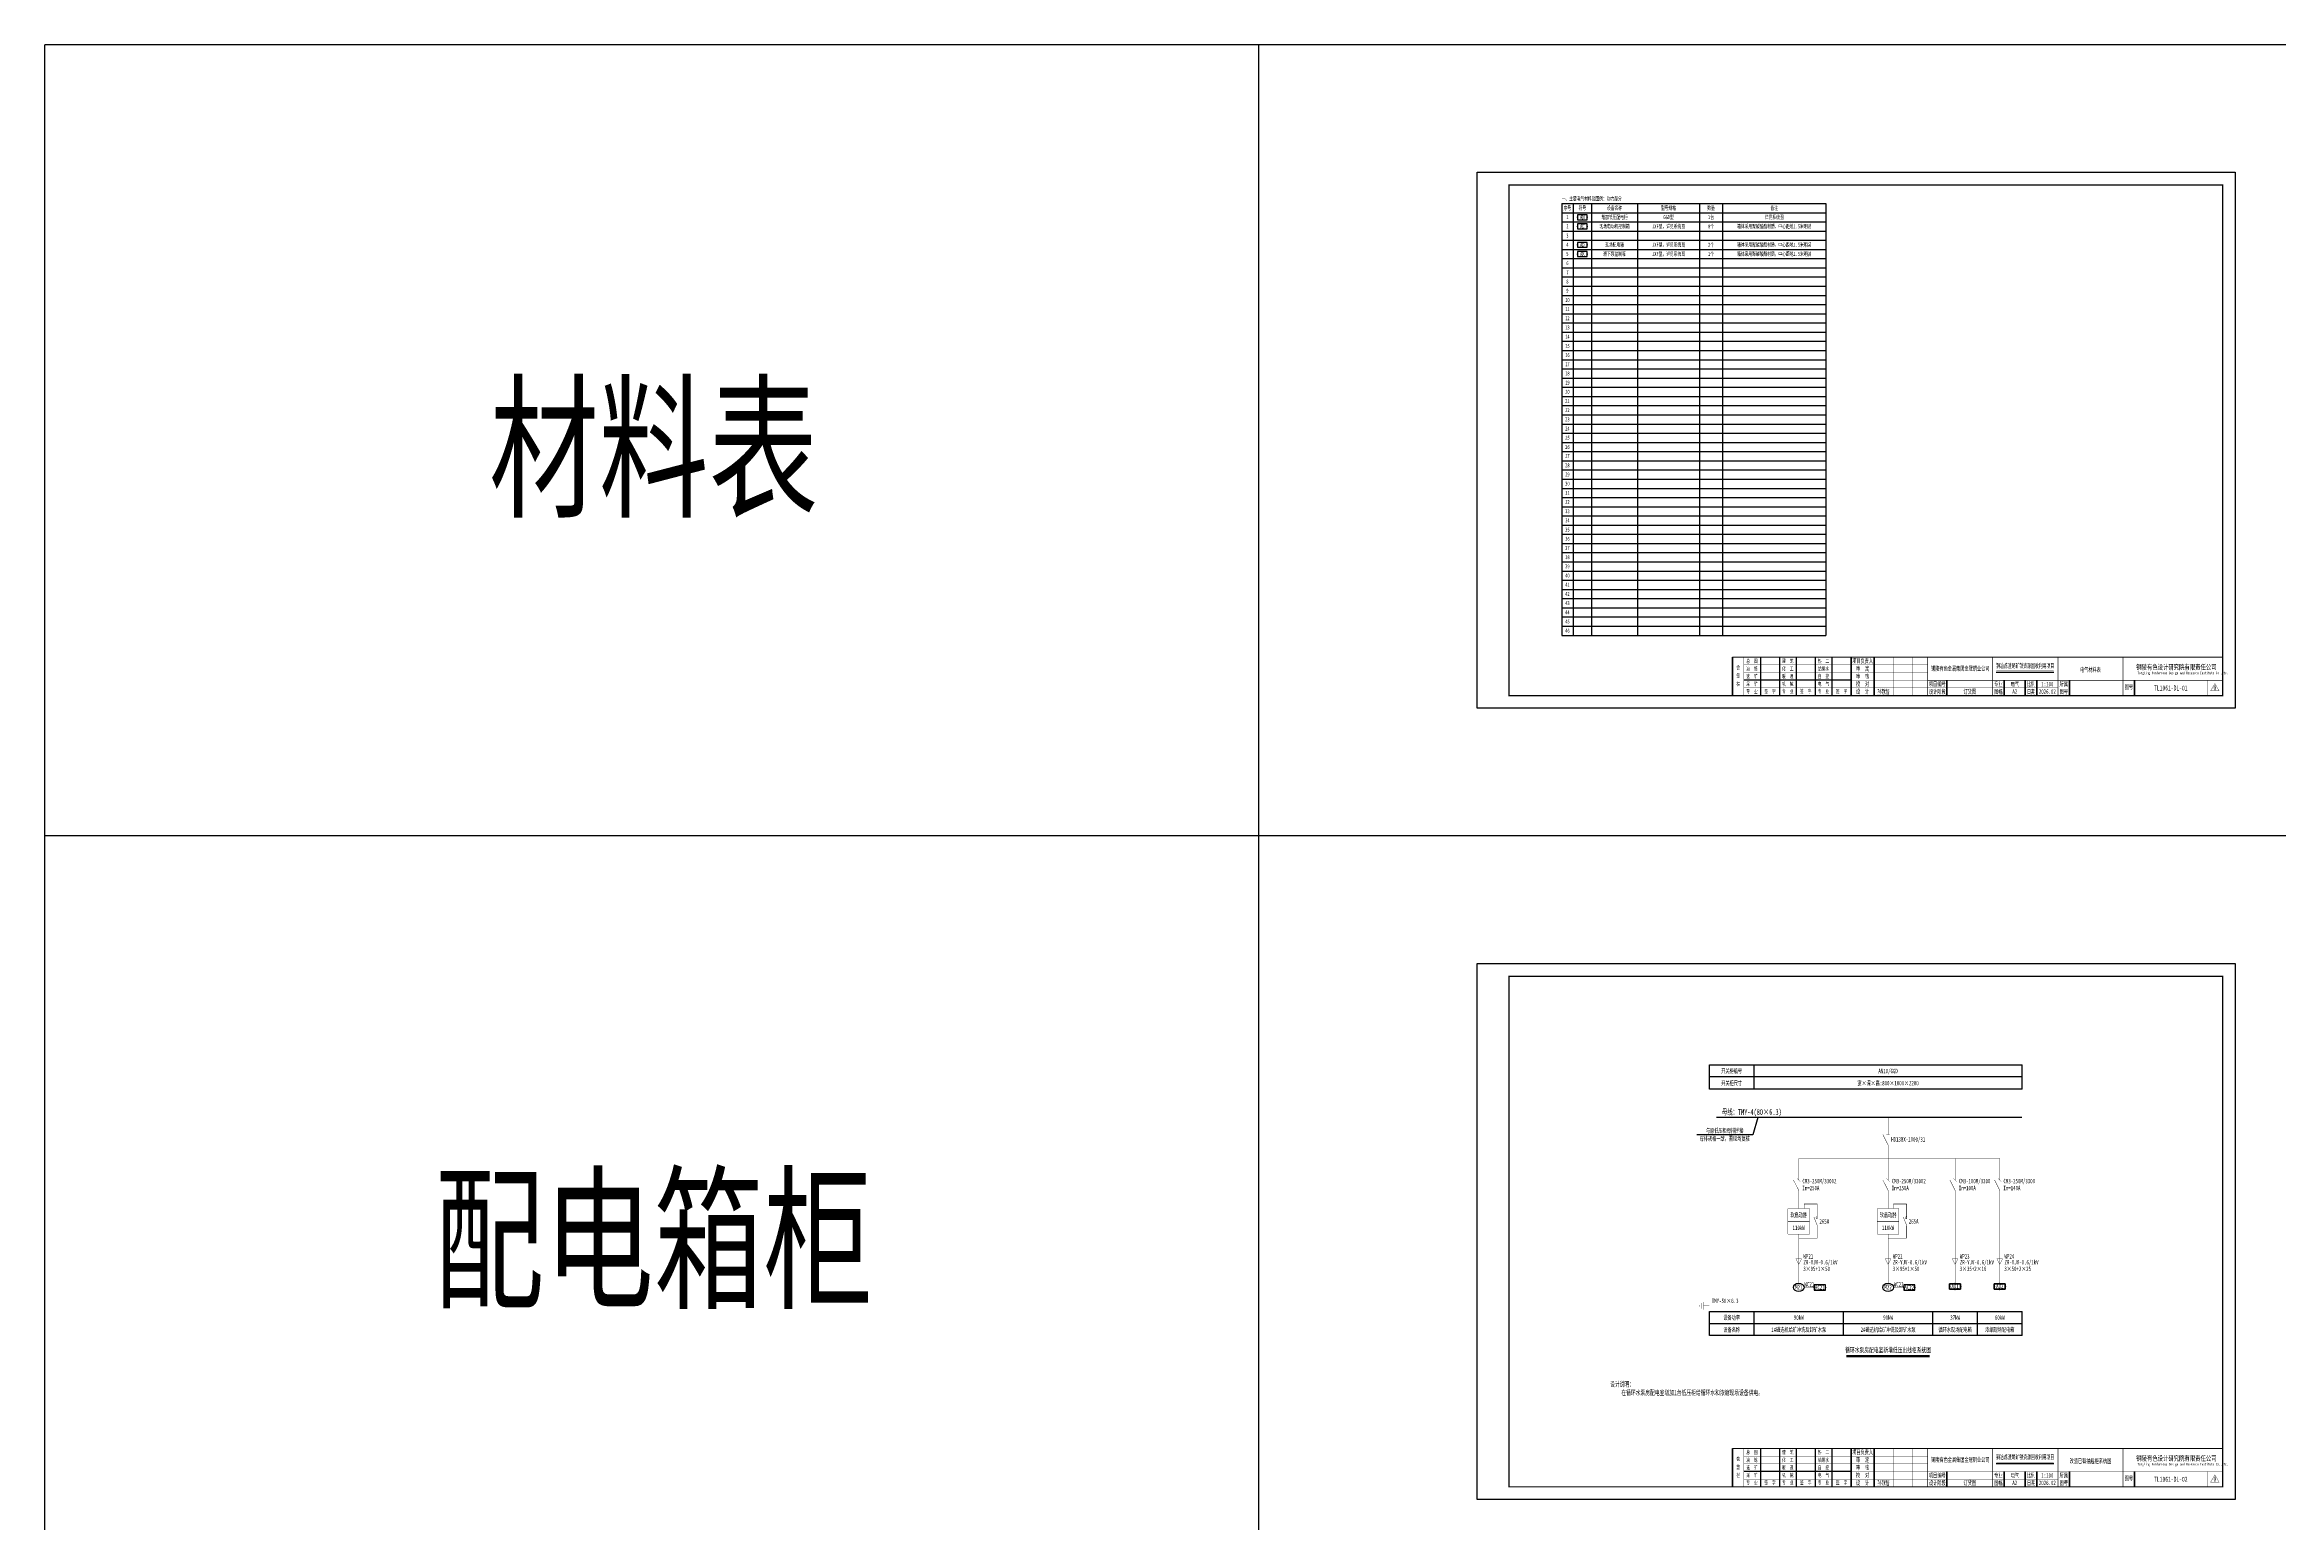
# Model space of a CAD drawing. Header units: millimetres. Extents: x 401220 to 2750366, y -101310 to 943175.
# Drawn here: x 1079541 to 1254591, y 698162 to 814022 of the extents above; entities that cross this region are included whole.
import ezdxf
from ezdxf.enums import TextEntityAlignment as Align

# ---------------------------------------------------------------- set-up
doc = ezdxf.new("R2010")
doc.units = ezdxf.units.MM
doc.linetypes.add('常规', pattern=[20, 10, 0, 10])
for name, color, linetype in [('BXT', 7, 'Continuous'), ('TEXT', 4, 'Continuous'), ('动力平面导线层', 3, '常规'), ('图框', 7, 'Continuous'), ('文字', 7, 'Continuous'), ('标注-照明', 7, 'Continuous'), ('照明平面导线层', 3, 'Continuous'), ('照明平面设备层', 1, 'Continuous'), ('电辅助1', 7, 'Continuous')]:
    doc.layers.add(name, color=color, linetype=linetype)
for name, color, linetype, lineweight in [('CAXA0层', 7, 'Continuous', 25), ('ELEMENT', 3, 'Continuous', 30), ('SW', 8, 'Continuous', 20)]:
    doc.layers.add(name, color=color, linetype=linetype, lineweight=lineweight)
doc.styles.add('HZ', font='simsun.ttf', dxfattribs={"width": 0.75})
doc.styles.add('IDQSTYLE', font='NSimSun.ttf', dxfattribs={"width": 0.7})
doc.styles.get("Standard").update_dxf_attribs({"font": 'arial.ttf', "bigfont": 'hzdx.shx'})
doc.styles.add('标准', font='NSimSun.ttf', dxfattribs={"width": 0.667})

# ---------------------------------------------------------------- blocks, each defined once
blk = doc.blocks.new('PLA1')
at = {"color": 0, "linetype": 'ByBlock', "lineweight": -2}
for p, q in [((-500, 500), (-500, 0)), ((500, 500), (-500, 500)), ((-500, 0), (500, 0)), ((500, 0), (500, 500))]:
    blk.add_line(p, q, dxfattribs=at)
for p in [(-500, 250), (0, 500), (0, 0), (500, 250)]:
    blk.add_point(p, dxfattribs=at)
blk = doc.blocks.new('3')
at = {"layer": 'TEXT', "color": 7, "lineweight": 25, "style": 'HZ', "width": 0.75}
for s, height, p in [('铜陵有色设计研究院有限责任公司', 400, (221501, 249018)), ('Tongling Nonferrous Design and Research Institute Co.,Ltd.', 200, (221613, 248659))]:
    blk.add_text(s, height=height, dxfattribs=at).set_placement(p)
blk = doc.blocks.new('铜陵有色图签02')
at = {"layer": '图框', "linetype": 'Continuous', "lineweight": 50}
for p, q in [((-38401, 3003), (-38401, 1)), ((-29100, 3001), (-29100, 0))]:
    blk.add_line(p, q, dxfattribs=at)
at = {"layer": '图框', "color": 7, "linetype": 'Continuous', "lineweight": 25}
for p, q in [((-36201, 3010), (-36201, 9)), ((-34701, 3010), (-34701, 9)), ((-33401, 3017), (-33401, 16)), ((-31901, 3017), (-31901, 16)), ((-30601, 3017), (-30601, 16)), ((-29100, 1201), (-37501, 1201))]:
    blk.add_line(p, q, dxfattribs=at)
at = {"layer": '图框', "color": 7, "linetype": 'Continuous', "lineweight": 35}
for p, q in [((-27300, 3001), (-27300, 1)), ((-21600, 1197), (-21600, -3)), ((-17100, 1200), (-17100, 0)), ((-15450, 0), (-15450, 1200)), ((-14550, 1200), (-14550, 0)), ((-12000, 1201), (-12000, 1)), ((-6900, 1202), (-6900, 2))]:
    blk.add_line(p, q, dxfattribs=at)
at = {"layer": '图框', "lineweight": 25}
blk.add_line((-17723, 1830), (-13223, 1830), dxfattribs=at)
at = {"layer": '图框', "lineweight": 70, "const_width": 70}
blk.add_lwpolyline([(-17980, 3001), (0, 3001), (-38401, 3001)], dxfattribs=at)
at = {"layer": '图框', "color": 7, "linetype": 'Continuous', "lineweight": 25, "const_width": 25}
for points in [[(-37501, 3000), (-37501, 0)], [(-23100, 2401), (-37501, 2401)], [(-23100, 1801), (-37501, 1801)], [(-25800, 3001), (-25800, 1)], [(-24300, 3001), (-24300, 1)], [(-12900, 600), (-18000, 600), (-37501, 600)], [(-23100, 1201), (-29100, 1201)], [(-602, 943), (-932, 371), (-272, 371), (-602, 943)]]:
    blk.add_lwpolyline(points, dxfattribs=at)
at = {"layer": '图框', "linetype": 'Continuous', "lineweight": 50, "const_width": 50}
for points in [[(-23100, 3001), (-23100, 1)], [(-18000, 3000), (-18000, 0)]]:
    blk.add_lwpolyline(points, dxfattribs=at)
at = {"layer": '图框', "lineweight": 25, "const_width": 35}
blk.add_lwpolyline([(-17723, 1930), (-13223, 1930)], dxfattribs=at)
at = {"layer": '图框', "lineweight": 50, "const_width": 50}
for points in [[(-12900, 3001), (-12900, 1)], [(-7800, 3001), (-7800, 1)], [(0, 3000), (0, 0)], [(-23100, 1200), (0, 1200)]]:
    blk.add_lwpolyline(points, dxfattribs=at)
at = {"layer": '图框', "linetype": 'Continuous', "lineweight": 70, "const_width": 70}
blk.add_lwpolyline([(-38401, 1), (0, 0)], dxfattribs=at)
at = {"layer": '图框', "color": 7, "linetype": 'Continuous', "lineweight": 35, "const_width": 25}
blk.add_lwpolyline([(-1200, 1201), (-1200, 0)], dxfattribs=at)
at = {"layer": '图框', "lineweight": 25}
blk.add_blockref('3', (-228268, -246986), dxfattribs=at)
at = {"layer": 'TEXT', "color": 7, "lineweight": 25, "style": '标准', "width": 0.667}
for s, height, p in [('会', 300, (-37942, 2054)), ('冶  炼', 300, (-36862, 1955)), ('总  图', 300, (-36862, 2555)), ('建  筑', 300, (-34062, 2562)), ('化  工', 300, (-34062, 1962)), ('给排水', 300, (-31262, 1962)), ('热  工', 300, (-31262, 2562)), ('项目负责人', 350, (-28197, 2541)), ('审  定', 350, (-28197, 1941)), ('栏', 300, (-37942, 754)), ('签', 300, (-37942, 1404)), ('采  矿', 300, (-36862, 754)), ('选  矿', 300, (-36862, 1355)), ('专  业', 300, (-36862, 170)), ('签  字', 300, (-35449, 170)), ('机  械', 300, (-34062, 761)), ('专  业', 300, (-34062, 177)), ('暖  通', 300, (-34062, 1362)), ('签  字', 300, (-32649, 177)), ('专  业', 300, (-31262, 177)), ('电  气', 300, (-31262, 761)), ('自  控', 300, (-31262, 1362)), ('签  字', 300, (-29849, 177)), ('校  对', 350, (-28197, 741)), ('设  计', 350, (-28197, 139)), ('审  核', 350, (-28197, 1341)), ('项目编号', 350, (-22343, 730)), ('设计阶段', 350, (-22343, 130)), ('专业', 350, (-17559, 730)), ('图幅', 350, (-17559, 130)), ('比例', 350, (-15009, 730)), ('日期', 350, (-15009, 130)), ('所属', 350, (-12438, 730)), ('图号', 350, (-12438, 130)), ('图号', 350, (-7339, 495))]:
    blk.add_text(s, height=height, dxfattribs=at).set_placement(p, align=Align.CENTER)
blk = doc.blocks.new('$element$00000390')
at = {"const_width": 0.0233}
for points in [[(0, 0), (0, -0.38)], [(-0.25, -0.38), (0.25, -0.38)], [(-0.19, -0.5), (0.19, -0.5)], [(-0.06, -0.63), (0.06, -0.63)]]:
    blk.add_lwpolyline(points, dxfattribs=at)
blk.add_attdef('S', (0, 0), '', height=0.00000667)
blk = doc.blocks.new('1107AA')
at = {"color": 3, "linetype": 'Continuous'}
for points, const_width in [([(0, -7.5), (-3.8, 0)], 0.3), ([(1.2, 1.2), (-1.2, -1.2)], 0.1), ([(-1.2, 1.2), (1.2, -1.2)], 0.1)]:
    blk.add_lwpolyline(points, dxfattribs=dict(at, const_width=const_width))
blk = doc.blocks.new('0208D')
at = {"color": 3, "linetype": 'Continuous', "const_width": 0.3}
blk.add_lwpolyline([(0, -7.5), (0, 0)], dxfattribs=at)
blk.add_lwpolyline([(0, -7.5), (2.5, -2.5), (-2.5, -2.5)], close=True, dxfattribs=at)
blk = doc.blocks.new('GGF')
at = {"layer": '照明平面导线层', "color": 3, "linetype": '常规', "lineweight": 25, "ltscale": 2, "const_width": 30}
for points in [[(0, 0), (0, -365)], [(0, -1065), (-261, -402)], [(0, -365), (0, -544)], [(0, -1065), (0, -1429)]]:
    blk.add_lwpolyline(points, dxfattribs=at)
blk.add_lwpolyline([(0, -544, -1.1220072), (0, -365, -1.343832)], format="xyb", dxfattribs=at)
blk = doc.blocks.new('JJ')
at = {"color": 3, "linetype": 'Continuous', "const_width": 32.4}
blk.add_lwpolyline([(0, -810), (-410, 0)], dxfattribs=at)
at = {"color": 3, "const_width": 30}
blk.add_lwpolyline([(-135, 0), (135, 0)], dxfattribs=at)

msp = doc.modelspace()

# ---------------------------------------------------------------- linework, layer by layer
at = {"color": 3}
for p, q in [((1079541.26295, 628021.73148), (1079541.26295, 814021.73148)), ((1608777.09319, 814021.73148), (1079541.26295, 814021.73148)), ((1174619.64575, 814021.73148), (1174619.64575, 628021.73148)), ((1608777.09319, 752021.73148), (1079541.26295, 752021.73148))]:
    msp.add_line(p, q, dxfattribs=at)
for p, q in [((1213735.30158, 729971.62183), (1213337.866, 728614.69598)), ((1213337.866, 728614.69598), (1208952.12253, 728614.69598))]:
    msp.add_line(p, q)
at = {"layer": 'CAXA0层', "color": 2, "linetype": 'Continuous', "lineweight": 40}
msp.add_line((1220692.65203, 711284.3038), (1227198.94261, 711284.3038), dxfattribs=at)
at = {"layer": 'CAXA0层', "color": 2, "linetype": 'Continuous', "lineweight": 0}
msp.add_line((1220692.65203, 711218.82087), (1227198.94261, 711218.82087), dxfattribs=at)
at = {"layer": '动力平面导线层', "color": 0, "linetype": 'ByBlock'}
for p, q in [((1209945.79732, 732187.54739), (1209945.79732, 734087.54739)), ((1209945.79732, 734087.54739), (1234445.79584, 734087.54739)), ((1213445.79732, 732187.54739), (1213445.79732, 734087.54739)), ((1234445.79584, 732187.54739), (1234445.79584, 734087.54739)), ((1234445.79584, 733137.54739), (1209945.79732, 733137.54739)), ((1234445.79584, 732187.54739), (1209945.79732, 732187.54739)), ((1209945.79732, 714768.78721), (1234445.79436, 714768.78721)), ((1209945.79732, 712868.78721), (1209945.79732, 714768.78721)), ((1213445.79732, 712868.78721), (1213445.79732, 714768.78721)), ((1213445.79732, 712868.78721), (1213445.79732, 714768.78721)), ((1220445.79732, 712868.7894), (1220445.79732, 714768.7894)), ((1220445.79732, 712868.78721), (1220445.79732, 714768.78721)), ((1227445.79584, 712868.78502), (1227445.79584, 714768.78502)), ((1227445.79732, 712868.78502), (1227445.79732, 714768.78502)), ((1230945.79584, 712868.78282), (1230945.79584, 714768.78282)), ((1230945.79732, 712868.78282), (1230945.79732, 714768.78282)), ((1234445.79436, 712868.78063), (1234445.79436, 714768.78063)), ((1234445.79584, 712868.78063), (1234445.79584, 714768.78063)), ((1209945.79732, 713818.78721), (1234445.79436, 713818.78721)), ((1234445.79436, 712868.78721), (1209945.79732, 712868.78721))]:
    msp.add_line(p, q, dxfattribs=at)
at = {"layer": '动力平面导线层', "color": 3, "linetype": 'ByBlock', "lineweight": 20, "ltscale": 2, "const_width": 84}
msp.add_lwpolyline([(1234445.79584, 729971.63789), (1210499.32601, 729971.61932)], dxfattribs=at)
at = {"layer": '图框', "linetype": 'Continuous', "lineweight": 100, "const_width": 100}
for points in [[(1194245.79658, 763021.73148), (1250145.79658, 763021.73148), (1250145.79658, 803021.73148), (1194245.79658, 803021.73148)], [(1194245.79658, 701021.73148), (1250145.79658, 701021.73148), (1250145.79658, 741021.73148), (1194245.79658, 741021.73148)]]:
    msp.add_lwpolyline(points, close=True, dxfattribs=at)
at = {"layer": '文字', "color": 3, "linetype": 'ByBlock', "lineweight": 25, "const_width": 30}
for points in [[(1232695.77737, 726752.87675), (1216945.75043, 726752.86395)], [(1216945.75043, 725058.16767), (1216945.75043, 726752.86395)], [(1223945.75043, 725058.16987), (1223945.75043, 726752.86615)], [(1229195.77737, 725058.18421), (1229195.77737, 726752.86723)], [(1232695.77737, 725058.18202), (1232695.77737, 726752.86503)], [(1216945.77737, 724247.80936), (1216945.77737, 722825.14617)], [(1217370.77731, 722825.14617), (1217370.77737, 723196.64281)], [(1217370.77737, 723180.8119), (1218398.62317, 723180.81174)], [(1218398.62317, 723180.81174), (1218398.64779, 722558.46115)], [(1223945.77737, 724247.81156), (1223945.77737, 722825.14836)], [(1224370.77731, 722825.14836), (1224370.77737, 723196.645)], [(1224370.77737, 723180.81409), (1225398.62317, 723180.81393)], [(1225398.62317, 723180.81393), (1225398.64779, 722558.46334)], [(1229195.80807, 724247.82966), (1229195.80807, 716938.58542)], [(1232695.80807, 724247.82747), (1232695.80807, 716938.58322)], [(1216945.77737, 720825.14617), (1216945.77737, 716938.56511)], [(1216945.8266, 720506.93802), (1218398.67241, 720506.93779)], [(1218398.64779, 721129.28838), (1218398.67241, 720506.93779)], [(1223945.77737, 720825.14836), (1223945.77737, 716938.56731)], [(1223945.8266, 720506.94021), (1225398.67241, 720506.93998)], [(1225398.64779, 721129.29058), (1225398.67241, 720506.93998)], [(1217390.72633, 716642.65459), (1218166.9596, 716642.68529)], [(1224390.72633, 716642.65678), (1225166.9596, 716642.68749)]]:
    msp.add_lwpolyline(points, dxfattribs=at)
at = {"layer": '标注-照明', "color": 1, "linetype": 'ByBlock', "lineweight": 30, "ltscale": 100, "extrusion": (0, 0, -1)}
for centre in [(1216945.77737, 716642.65459), (1223945.77737, 716642.65678)]:
    msp.add_ellipse(centre, major_axis=(444.94896, 0), ratio=0.665043753, dxfattribs=at)
at = {"layer": '照明平面导线层', "color": 3, "linetype": 'ByBlock', "lineweight": 25, "ltscale": 2, "const_width": 30}
for points in [[(1223945.75043, 729971.59049), (1223945.75043, 728623.07981)], [(1223945.75043, 727812.70974), (1223945.75043, 726752.84583)]]:
    msp.add_lwpolyline(points, dxfattribs=at)
at = {"layer": '照明平面导线层', "color": 4, "linetype": 'ByBlock', "lineweight": 25, "ltscale": 2, "const_width": 30}
for points in [[(1216095.77737, 722825.14617), (1216095.77737, 720825.14617)], [(1216095.77737, 722825.14617), (1217795.77737, 722825.14617)], [(1216095.77737, 721825.14617), (1217795.77737, 721825.14617)], [(1217795.77737, 722825.14617), (1217795.77737, 720825.14617)], [(1223095.77737, 722825.14836), (1223095.77737, 720825.14836)], [(1223095.77737, 722825.14836), (1224795.77737, 722825.14836)], [(1223095.77737, 721825.14836), (1224795.77737, 721825.14836)], [(1224795.77737, 722825.14836), (1224795.77737, 720825.14836)], [(1216095.77737, 720825.14617), (1217795.77737, 720825.14617)], [(1223095.77737, 720825.14836), (1224795.77737, 720825.14836)]]:
    msp.add_lwpolyline(points, dxfattribs=at)
at = {"layer": '照明平面设备层', "color": 0}
for p, q in [((1198375.09472, 801578.36643), (1198375.09472, 767738.36643)), ((1198375.09472, 801578.36643), (1219075.09472, 801578.36643)), ((1198375.09472, 800858.36643), (1219075.09472, 800858.36643)), ((1198375.09472, 800138.36643), (1219075.09472, 800138.36643)), ((1199275.09472, 801578.36643), (1199275.09472, 767738.36643)), ((1200715.09472, 801578.36643), (1200715.09472, 767738.36643)), ((1204315.09472, 801578.36643), (1204315.09472, 767738.36643)), ((1209175.09472, 801578.36643), (1209175.09472, 767738.36643)), ((1210975.09472, 801578.36643), (1210975.09472, 767738.36643)), ((1219075.09472, 801578.36643), (1219075.09472, 767738.36643)), ((1198375.09472, 799418.36643), (1219075.09472, 799418.36643)), ((1198375.09472, 798698.36643), (1219075.09472, 798698.36643)), ((1198375.09472, 797978.36643), (1219075.09472, 797978.36643)), ((1198375.09472, 797258.36643), (1219075.09472, 797258.36643)), ((1198375.09472, 796538.36643), (1219075.09472, 796538.36643)), ((1198375.09472, 795818.36643), (1219075.09472, 795818.36643)), ((1198375.09472, 795098.36643), (1219075.09472, 795098.36643)), ((1198375.09472, 794378.36643), (1219075.09472, 794378.36643)), ((1198375.09472, 793658.36643), (1219075.09472, 793658.36643)), ((1198375.09472, 792938.36643), (1219075.09472, 792938.36643)), ((1198375.09472, 792218.36643), (1219075.09472, 792218.36643)), ((1198375.09472, 791498.36643), (1219075.09472, 791498.36643)), ((1198375.09472, 790778.36643), (1219075.09472, 790778.36643)), ((1198375.09472, 790058.36643), (1219075.09472, 790058.36643)), ((1198375.09472, 789338.36643), (1219075.09472, 789338.36643)), ((1198375.09472, 788618.36643), (1219075.09472, 788618.36643)), ((1198375.09472, 787898.36643), (1219075.09472, 787898.36643)), ((1198375.09472, 787178.36643), (1219075.09472, 787178.36643)), ((1198375.09472, 786458.36643), (1219075.09472, 786458.36643)), ((1198375.09472, 785738.36643), (1219075.09472, 785738.36643)), ((1198375.09472, 785018.36643), (1219075.09472, 785018.36643)), ((1198375.09472, 784298.36643), (1219075.09472, 784298.36643)), ((1198375.09472, 783578.36643), (1219075.09472, 783578.36643)), ((1198375.09472, 782858.36643), (1219075.09472, 782858.36643)), ((1198375.09472, 782138.36643), (1219075.09472, 782138.36643)), ((1198375.09472, 781418.36643), (1219075.09472, 781418.36643)), ((1198375.09472, 780698.36643), (1219075.09472, 780698.36643)), ((1198375.09472, 779978.36643), (1219075.09472, 779978.36643)), ((1198375.09472, 779258.36643), (1219075.09472, 779258.36643)), ((1198375.09472, 778538.36643), (1219075.09472, 778538.36643)), ((1198375.09472, 777818.36643), (1219075.09472, 777818.36643)), ((1198375.09472, 777098.36643), (1219075.09472, 777098.36643)), ((1198375.09472, 776378.36643), (1219075.09472, 776378.36643)), ((1198375.09472, 775658.36643), (1219075.09472, 775658.36643)), ((1198375.09472, 774938.36643), (1219075.09472, 774938.36643)), ((1198375.09472, 774218.36643), (1219075.09472, 774218.36643)), ((1198375.09472, 773498.36643), (1219075.09472, 773498.36643)), ((1198375.09472, 772778.36643), (1219075.09472, 772778.36643)), ((1198375.09472, 772058.36643), (1219075.09472, 772058.36643)), ((1198375.09472, 771338.36643), (1219075.09472, 771338.36643)), ((1198375.09472, 770618.36643), (1219075.09472, 770618.36643)), ((1198375.09472, 769898.36643), (1219075.09472, 769898.36643)), ((1198375.09472, 769178.36643), (1219075.09472, 769178.36643)), ((1198375.09472, 768458.36643), (1219075.09472, 768458.36643)), ((1198375.09472, 767738.36643), (1219075.09472, 767738.36643))]:
    msp.add_line(p, q, dxfattribs=at)
at = {"layer": '照明平面设备层', "color": 0, "lineweight": -3, "ltscale": 100}
for points in [[(1191745.79658, 804021.73148), (1251145.79658, 804021.73148), (1251145.79658, 762021.73148), (1191745.79658, 762021.73148)], [(1191745.79658, 742021.73148), (1251145.79658, 742021.73148), (1251145.79658, 700021.73148), (1191745.79658, 700021.73148)]]:
    msp.add_lwpolyline(points, close=True, dxfattribs=at)

# ---------------------------------------------------------------- block references
at = {"layer": 'BXT', "linetype": 'ByBlock', "xscale": 87.66225000098348, "yscale": 87.66225000098348, "zscale": 87.66225000098348}
for p in [(1216945.77737, 719099.27542), (1223945.77737, 719099.27761), (1229195.80807, 719099.29572), (1232695.80807, 719099.29352)]:
    msp.add_blockref('0208D', p, dxfattribs=at)
at = {"layer": 'ELEMENT', "linetype": 'ByBlock', "xscale": 1200, "yscale": 1200, "zscale": 1200, "rotation": 270}
msp.add_blockref('$element$00000390', (1209945.79732, 715199.12976), dxfattribs=at)
at = {"layer": '动力平面导线层', "linetype": 'ByBlock'}
for name, p in [('JJ', (1223945.75043, 728623.07981)), ('GGF', (1218398.64779, 722558.46115)), ('GGF', (1225398.64779, 722558.46334))]:
    msp.add_blockref(name, p, dxfattribs=at)
at = {"layer": '图框', "lineweight": 25}
for p in [(1250145.79658, 763021.73148), (1250145.79658, 701021.73148)]:
    msp.add_blockref('铜陵有色图签02', p, dxfattribs=at)
at = {"layer": '文字', "color": 3, "linetype": 'ByBlock', "lineweight": 25, "xscale": 108.0493425019085, "yscale": 108.0493425019085, "zscale": 108.0493425019085}
for p in [(1216945.74666, 725058.16391), (1223945.74666, 725058.1661), (1229195.77737, 725058.18421), (1232695.77737, 725058.18202)]:
    msp.add_blockref('1107AA', p, dxfattribs=at)
at = {"layer": '照明平面设备层', "color": 2, "linetype": 'ByBlock', "lineweight": 30, "xscale": 0.7776000001467764, "yscale": 0.7776000001467764, "zscale": 0.7776000001467764}
msp.add_blockref('PLA1', (1199995.09472, 800303.96643), dxfattribs=at)
at = {"layer": '照明平面设备层', "color": 1, "linetype": 'ByBlock', "lineweight": 30}
for p, xscale, yscale, zscale in [((1199995.09472, 799583.96643), 0.7776000001467764, 0.7776000001467764, 0.7776000001467764), ((1199995.09472, 798143.96643), 0.7776000001467764, 0.7776000001467764, 0.7776000001467764), ((1199995.09472, 797423.96643), 0.7776000001467764, 0.7776000001467764, 0.7776000001467764), ((1218598.9596, 716426.68529), 0.8640000000596046, 0.8640000000596046, 0.8640000000596046), ((1225598.9596, 716426.68749), 0.8640000000596046, 0.8640000000596046, 0.8640000000596046)]:
    msp.add_blockref('PLA1', p, dxfattribs=dict(at, xscale=xscale, yscale=yscale, zscale=zscale))
at = {"layer": '照明平面设备层', "color": 1, "lineweight": 40, "xscale": 0.8640000000596046, "yscale": 0.8640000000596046, "zscale": 0.8640000000596046}
for p in [(1229195.80807, 716506.58542), (1232695.80807, 716506.58322)]:
    msp.add_blockref('PLA1', p, dxfattribs=at)

# ---------------------------------------------------------------- texts
at = {"color": 2, "style": 'IDQSTYLE', "width": 0.7}
for s, p in [('材料表', (1127250.96711, 777937.20697)), ('配电箱柜', (1127250.96711, 715937.20697))]:
    msp.add_text(s, height=9000, dxfattribs=at).set_placement(p, align=Align.CENTER)
at = {"layer": 'SW', "color": 7, "linetype": 'ByBlock', "lineweight": 25, "style": '标准', "width": 0.667}
for s, height, p in [('一、主要电气材料及图例：动力部分', 315, (1198375.09472, 801803.00734)), ('In=250A', 350, (1217230.57069, 724258.90998)), ('In=250A', 350, (1224230.57069, 724258.91218)), ('In=100A', 350, (1229480.60139, 724258.93028)), ('In=140A', 350, (1232980.60139, 724258.92809)), ('265A', 350, (1218567.15263, 721645.14007)), ('265A', 350, (1225567.15263, 721645.14226))]:
    msp.add_text(s, height=height, dxfattribs=at).set_placement(p)
for s, height, p in [('序号', 315, (1198825.09472, 801070.40734)), ('1', 315, (1198825.09472, 800350.40734)), ('符号', 315, (1199995.09472, 801070.40734)), ('AN', 315, (1199995.09472, 800353.6463)), ('现场电动机控制箱', 315, (1202515.09472, 799630.40734)), ('增加低压配电柜', 315, (1202515.09472, 800350.40734)), ('设备名称', 315, (1202515.09472, 801070.40734)), ('JXF型，详见系统图', 315, (1206745.09472, 799630.40734)), ('型号规格', 315, (1206745.09472, 801070.40734)), ('GGD型', 315, (1206745.09472, 800350.40734)), ('数量', 315, (1210075.09472, 801070.40734)), ('8个', 315, (1210075.09472, 799630.40734)), ('1台', 315, (1210075.09472, 800350.40734)), ('箱体采用聚碳酸酯材质，中心距地1.5米明装', 315, (1215025.09472, 799630.40734)), ('详见系统图', 315, (1215025.09472, 800350.40734)), ('备注', 315, (1215025.09472, 801070.40734)), ('4', 315, (1198825.09472, 798190.40734)), ('3', 315, (1198825.09472, 798910.40734)), ('2', 315, (1198825.09472, 799630.40734)), ('AC', 315, (1199995.09472, 799633.6463)), ('AD', 315, (1199995.09472, 798193.6463)), ('现场配电箱', 315, (1202515.09472, 798190.40734)), ('JXF型，详见系统图', 315, (1206745.09472, 798190.40734)), ('2个', 315, (1210075.09472, 798190.40734)), ('箱体采用聚碳酸酯材质，中心距地1.5米明装', 315, (1215025.09472, 798190.40734)), ('5', 315, (1198825.09472, 797470.40734)), ('6', 315, (1198825.09472, 796750.40734)), ('AK', 315, (1199995.09472, 797473.6463)), ('液下泵控制箱', 315, (1202515.09472, 797470.40734)), ('JXF型，详见系统图', 315, (1206745.09472, 797470.40734)), ('1个', 315, (1210075.09472, 797470.40734)), ('箱体采用聚碳酸酯材质，中心距地1.5米明装', 315, (1215025.09472, 797470.40734)), ('8', 315, (1198825.09472, 795310.40734)), ('9', 315, (1198825.09472, 794590.40734)), ('7', 315, (1198825.09472, 796030.40734)), ('10', 315, (1198825.09472, 793870.40734)), ('11', 315, (1198825.09472, 793150.40734)), ('12', 315, (1198825.09472, 792430.40734)), ('13', 315, (1198825.09472, 791710.40734)), ('14', 315, (1198825.09472, 790990.40734)), ('15', 315, (1198825.09472, 790270.40734)), ('16', 315, (1198825.09472, 789550.40734)), ('17', 315, (1198825.09472, 788830.40734)), ('18', 315, (1198825.09472, 788110.40734)), ('20', 315, (1198825.09472, 786670.40734)), ('21', 315, (1198825.09472, 785950.40734)), ('19', 315, (1198825.09472, 787390.40734)), ('22', 315, (1198825.09472, 785230.40734)), ('23', 315, (1198825.09472, 784510.40734)), ('24', 315, (1198825.09472, 783790.40734)), ('25', 315, (1198825.09472, 783070.40734)), ('26', 315, (1198825.09472, 782350.40734)), ('27', 315, (1198825.09472, 781630.40734)), ('28', 315, (1198825.09472, 780910.40734)), ('30', 315, (1198825.09472, 779470.40734)), ('31', 315, (1198825.09472, 778750.40734)), ('29', 315, (1198825.09472, 780190.40734)), ('32', 315, (1198825.09472, 778030.40734)), ('33', 315, (1198825.09472, 777310.40734)), ('34', 315, (1198825.09472, 776590.40734)), ('35', 315, (1198825.09472, 775870.40734)), ('36', 315, (1198825.09472, 775150.40734)), ('37', 315, (1198825.09472, 774430.40734)), ('38', 315, (1198825.09472, 773710.40734)), ('40', 315, (1198825.09472, 772270.40734)), ('39', 315, (1198825.09472, 772990.40734)), ('41', 315, (1198825.09472, 771550.40734)), ('42', 315, (1198825.09472, 770830.40734)), ('43', 315, (1198825.09472, 770110.40734)), ('44', 315, (1198825.09472, 769390.40734)), ('45', 315, (1198825.09472, 768670.40734)), ('46', 315, (1198825.09472, 767950.40734)), ('AC21', 350, (1218598.9596, 716481.88515)), ('AC22', 350, (1225598.9596, 716481.88734))]:
    msp.add_text(s, height=height, dxfattribs=at).set_placement(p, align=Align.CENTER)
at = {"layer": 'SW', "color": 4, "linetype": 'Continuous', "lineweight": 25, "style": '标准'}
for s, height, width, p in [('铜陵有色金属集团金冠铜业公司', 350, 0.667, (1229599.64974, 764968.00688)), ('铜冶炼渣尾矿铁资源回收利用项目', 350, 0.62, (1234683.3202, 765179.55327)), ('电气材料表', 350, 0.667, (1239796.708, 764867.2304)), ('电气', 350, 0.667, (1233869.97309, 763739.99748)), ('A2', 350, 0.667, (1233869.97309, 763160.29543)), ('2026.02', 350, 0.667, (1236419.97309, 763160.29543)), ('1:100', 350, 0.667, (1236419.97309, 763739.99748)), ('TL1061-DL-01', 400, 0.667, (1246095.11099, 763416.78801)), ('0', 400, 0.667, (1249543.56906, 763428.27783)), ('铜陵有色金属集团金冠铜业公司', 350, 0.667, (1229599.64974, 702968.00688)), ('铜冶炼渣尾矿铁资源回收利用项目', 350, 0.62, (1234683.3202, 703179.55327)), ('电气', 350, 0.667, (1233869.97309, 701739.99748)), ('1:100', 350, 0.667, (1236419.97309, 701739.99748)), ('改造已有抽屉柜系统图', 350, 0.667, (1239796.708, 702867.2304)), ('A2', 350, 0.667, (1233869.97309, 701160.29543)), ('2026.02', 350, 0.667, (1236419.97309, 701160.29543)), ('TL1061-DL-02', 400, 0.667, (1246095.11099, 701416.78801)), ('0', 400, 0.667, (1249543.56906, 701428.27783))]:
    msp.add_text(s, height=height, dxfattribs=dict(at, width=width)).set_placement(p, align=Align.CENTER)
at = {"layer": 'SW', "color": 7, "linetype": 'Continuous', "lineweight": 25, "style": '标准', "width": 0.667}
for s, p in [('孙献智', (1223597.53399, 763142.24981)), ('AD1', (1229195.80807, 716561.78527)), ('AD2', (1232695.80807, 716561.78307)), ('孙献智', (1223597.53399, 701142.24981))]:
    msp.add_text(s, height=350, dxfattribs=at).set_placement(p, align=Align.CENTER)
at = {"layer": 'SW', "color": 1, "linetype": 'Continuous', "lineweight": 25, "style": '标准', "width": 0.667}
for p in [(1230345.2203, 763160.29543), (1230345.2203, 701160.29543)]:
    msp.add_text('订货图', height=350, dxfattribs=at).set_placement(p, align=Align.CENTER)
at = {"layer": 'SW', "color": 0, "linetype": 'ByBlock', "lineweight": 25, "style": '标准', "width": 0.667}
for s, p in [('CM3-250M/33002', (1217230.57069, 724803.17659)), ('CM3-250M/33002', (1224230.57069, 724803.17878)), ('CM3-100M/3300', (1229480.60139, 724803.19689)), ('CM3-250M/3300', (1232980.60139, 724803.1947))]:
    msp.add_text(s, height=350, dxfattribs=at).set_placement(p)
for s, p in [('M21', (1216945.77737, 716483.68328)), ('M22', (1223945.77737, 716483.68548))]:
    msp.add_text(s, height=350, dxfattribs=at).set_placement(p, align=Align.CENTER)
at = {"layer": 'SW', "color": 6, "linetype": 'ByBlock', "lineweight": 25, "style": '标准', "width": 0.667}
msp.add_text('TMY-50×6.3', height=350, dxfattribs=at).set_placement((1210130.50072, 715422.78961))
at = {"layer": 'SW', "color": 2, "linetype": 'Continuous', "lineweight": 25, "style": '标准', "width": 0.667}
msp.add_text('循环水泵房配电室新增低压出线柜系统图', height=400, dxfattribs=at).set_placement((1223945.79732, 711539.31783), align=Align.CENTER)
at = {"layer": 'SW', "color": 7, "linetype": 'Continuous', "lineweight": 25, "insert": (1202171.20711, 709266.64023), "char_height": 400, "width": 26966.3418766, "attachment_point": 1, "style": '标准'}
msp.add_mtext('设计说明：\\P{\\fSimSun|b0|i0|c134|p2;\\W0.67;    在循环水泵房配电室增加1台低压柜给循环水和浓缩现场设备供电。}', dxfattribs=at)
at = {"layer": '动力平面导线层', "color": 0, "linetype": 'ByBlock', "style": '标准', "width": 0.667}
for s, p in [('开关柜编号', (1211684.10515, 733427.50823)), ('AN10/GGD', (1223945.79658, 733427.51042)), ('开关柜尺寸', (1211684.10515, 732477.50823)), ('宽×深×高:800×1000×2200', (1223945.79658, 732477.51042)), ('母排规格一致，需现场复核', (1211144.99427, 728132.52377)), ('与原低压柜母排拼接', (1211144.99427, 728760.70602)), ('设备功率', (1211695.79732, 714108.74805)), ('90kW', (1216945.79732, 714108.78733)), ('90kW', (1223945.79732, 714108.78953)), ('37kW', (1229195.77441, 714108.7376)), ('60kW', (1232695.77293, 714108.7354)), ('设备名称', (1211695.79732, 713158.74805)), ('1#磁选机给矿冲洗及卸矿水泵', (1216945.79732, 713158.78733)), ('2#磁选机给矿冲洗及卸矿水泵', (1223945.79732, 713158.78953)), ('循环水现场配电箱', (1229195.77441, 713158.7376)), ('浓缩现场配电箱', (1232695.77293, 713158.7354))]:
    msp.add_text(s, height=350, dxfattribs=at).set_placement(p, align=Align.CENTER)
at = {"layer": '文字', "color": 7, "linetype": 'ByBlock', "lineweight": 20, "style": '标准', "width": 0.667}
msp.add_text('母线：TMY-4(80×6.3)', height=450, dxfattribs=at).set_placement((1210925.39341, 730167.83408))
at = {"layer": '电辅助1', "color": 7, "linetype": 'ByBlock', "lineweight": 25, "style": '标准', "width": 0.667}
for s, p in [('HD13BX-1000/31', (1224184.89618, 728070.28713)), ('3×95+1×50', (1217299.85196, 717931.03762)), ('WP21', (1217316.19658, 718906.6406)), ('ZR-YJV-0.6/1kV', (1217316.07461, 718444.80007)), ('3×95+1×50', (1224299.85196, 717931.03981)), ('WP22', (1224316.19658, 718906.64279)), ('ZR-YJV-0.6/1kV', (1224316.07461, 718444.80226)), ('3×35+2×16', (1229549.88266, 717931.05792)), ('WP23', (1229566.22729, 718906.6609)), ('ZR-YJV-0.6/1kV', (1229566.10532, 718444.82037)), ('3×50+2×25', (1233049.88266, 717931.03981)), ('WP24', (1233066.22729, 718906.64279)), ('ZR-YJV-0.6/1kV', (1233066.10532, 718444.80226))]:
    msp.add_text(s, height=350, dxfattribs=at).set_placement(p)
for s, p in [('软启动器', (1216940.75128, 722150.71778)), ('110kW', (1216940.75128, 721150.71778)), ('软启动器', (1223940.75128, 722150.71997)), ('110kW', (1223940.75128, 721150.71997)), ('WC21', (1217778.84296, 716715.23389)), ('WC22', (1224778.84296, 716715.23608))]:
    msp.add_text(s, height=350, dxfattribs=at).set_placement(p, align=Align.CENTER)

doc.saveas('drawing.dxf')
